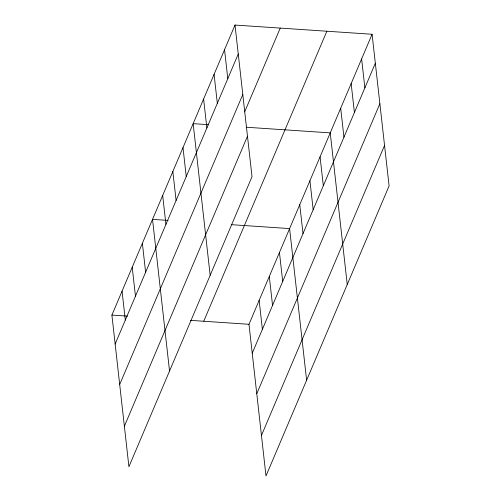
<?xml version="1.0" encoding="UTF-8"?>
<svg xmlns="http://www.w3.org/2000/svg" width="501" height="501" viewBox="0 0 501 501"><rect width="100%" height="100%" fill="white"/><g stroke="black" fill="none" stroke-linecap="round" stroke-linejoin="round"><path stroke-width="0.75" d="M235.007 25.05L252.016 176.703L128.914 466.732L111.905 315.079L235.007 25.05L372.086 34.268L389.095 185.921L265.993 475.95L248.984 324.297L372.086 34.268M115.149 344.03L238.257 54.002M119.689 384.524L242.797 94.495M244.663 111.911L280.241 28.094M124.373 426.238L247.475 136.209M203.744 321.254L326.852 31.225M252.228 353.243L375.337 63.214M256.769 393.736L379.877 103.707M261.453 435.457L384.555 145.428M208.748 124.711L193.154 123.659L210.163 275.312M246.154 127.223L330.234 132.878L347.243 284.53M168.123 220.415L152.529 219.369L169.538 371.022M231.168 224.655L289.609 228.588L306.618 380.24M111.905 315.079L127.504 316.125M190.543 320.364L248.984 324.297M361.622 58.918L364.872 87.869M351.157 83.573L354.407 112.518M340.693 108.222L343.943 137.174M320.076 156.8L323.32 185.752M309.919 180.729L313.169 209.681M299.761 204.659L303.011 233.61M279.452 252.51L282.696 281.462M269.294 276.439L272.544 305.391M259.136 300.368L262.386 329.314M224.542 49.705L227.792 78.651M214.077 74.355L217.328 103.306M203.613 99.01L206.863 127.955M182.997 147.588L186.24 176.534M172.839 171.517L176.089 200.463M162.681 195.44L165.931 224.392M142.372 243.298L145.616 272.243M132.214 267.221L135.464 296.172M122.056 291.15L125.306 320.101"/></g></svg>
